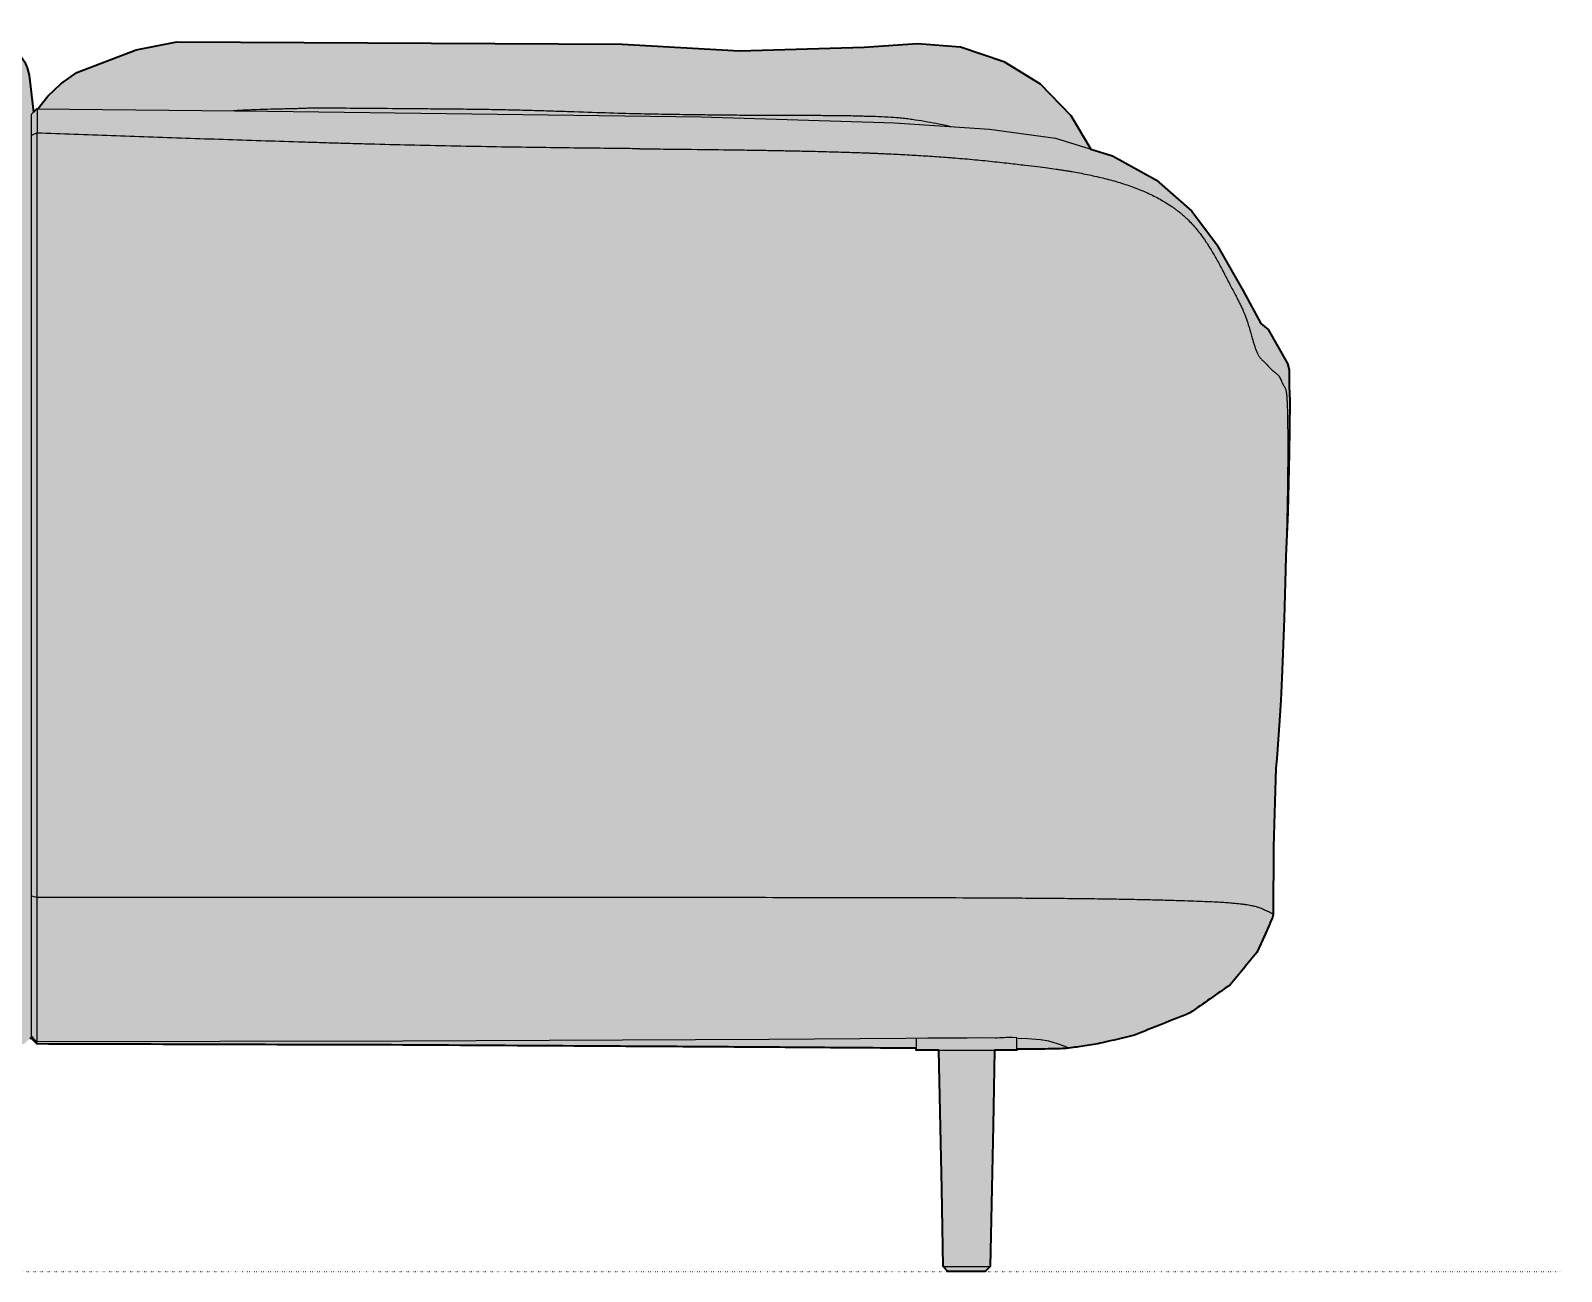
# Model space of a CAD drawing. Header units: millimetres. Extents: x 0 to 5386, y -1444 to 780.
# Drawn here: x 1692 to 2654, y -1408 to -629 of the extents above; entities that cross this region are included whole.
import ezdxf

# ---------------------------------------------------------------- set-up
doc = ezdxf.new("R2010")
doc.units = ezdxf.units.MM
doc.linetypes.add('Dots', pattern=[1, 0, -1])
doc.layers.add('Blocks', color=7, linetype='Continuous')
doc.layers.add('Blocks$Fill', color=7, linetype='Continuous', true_color=0xffffff)
for name, color, linetype, lineweight, true_color in [('Blocks$Inner', 7, 'Continuous', 25, 0x007f00), ('Blocks$Outline', 7, 'Continuous', 35, 0xff3f3f), ('Groud', 7, 'Dots', 25, 0x243775)]:
    doc.layers.add(name, color=color, linetype=linetype, lineweight=lineweight, true_color=true_color)

# ---------------------------------------------------------------- blocks, each defined once
blk = doc.blocks.new('Lune Sofa Back')
at = {"layer": 'Blocks$Fill', "extrusion": (0, 0, -1)}
blk.add_hatch(color=256, dxfattribs=at).paths.add_polyline_path([(295.64, 705.13), (281.97, 700.91), (254.25, 685.49), (232.11, 666.19), (216.74, 645.3), (199.97, 616.06), (188.86, 595.6), (184.15, 591.72), (171.97, 570.41), (171.09, 566.39), (170.93, 556.14), (170.72, 529.41), (171.76, 477.04), (173.08, 449.23), (177.08, 346.11), (179.3, 316.14), (180.9, 266.79), (181.07, 224.32), (181.04, 224.31), (181.02, 224.3), (181, 224.29), (180.99, 224.28), (180.97, 224.27), (180.96, 224.27), (180.95, 224.26), (180.95, 224.26), (180.94, 224.25), (180.93, 224.24), (180.93, 224.24), (180.92, 224.23), (180.91, 224.23), (180.91, 224.22), (180.9, 224.22), (180.9, 224.21), (180.89, 224.21), (180.89, 224.2), (180.89, 224.2), (180.88, 224.2), (180.88, 224.19), (180.88, 224.19), (180.88, 224.19), (180.88, 224.19), (180.87, 224.18), (180.87, 224.18), (180.87, 224.18), (180.87, 224.18), (180.87, 224.17), (180.87, 224.17), (180.87, 224.17), (180.87, 224.17), (180.86, 224.16), (180.86, 224.16), (180.86, 224.16), (180.86, 224.16), (180.86, 224.15), (180.86, 224.15), (180.86, 224.15), (180.86, 224.14), (180.86, 224.14), (180.86, 224.14), (180.86, 224.14), (180.86, 224.13), (180.86, 224.13), (180.86, 224.13), (180.86, 224.13), (180.86, 224.12), (180.86, 224.12), (180.86, 224.12), (180.86, 224.12), (180.86, 224.11), (180.86, 224.11), (180.86, 224.11), (180.86, 224.11), (180.86, 224.1), (180.86, 224.1), (180.86, 224.1), (180.86, 224.09), (180.87, 224.09), (180.87, 224.09), (180.87, 224.09), (180.87, 224.08), (180.87, 224.08), (180.87, 224.08), (180.87, 224.08), (180.87, 224.07), (180.88, 224.07), (180.88, 224.07), (180.88, 224.07), (180.88, 224.06), (180.88, 224.06), (180.89, 224.06), (180.89, 224.06), (180.89, 224.05), (180.9, 224.05), (180.9, 224.04), (180.91, 224.03), (180.91, 224.03), (180.92, 224.02), (180.92, 224.02), (180.93, 224.01), (180.94, 224.01), (180.95, 224), (180.95, 224), (180.96, 223.99), (180.97, 223.99), (181.42, 222.39), (191.24, 200.29), (208.05, 180.08), (233.32, 162.37), (268.23, 148.4), (288.45, 143.53), (299.26, 141.64), (309.41, 140.29), (311.09, 140.07), (315.77, 139.84), (324.54, 139.71), (342, 139.71), (342, 139), (356.12, 139), (358.89, 3.1), (361.89, 0), (361.89, 0), (384.51, 0), (384.51, 0), (384.51, 0), (384.51, 0), (384.52, 0), (385.34, 0), (385.34, 0), (385.34, 0), (385.34, 0), (388.34, 3.1), (391.12, 139), (405.23, 139), (405.23, 140.17), (957.59, 142.87), (957.59, 142.87), (961.09, 146.37), (962.09, 146.37), (965.59, 142.87), (1687.95, 142.87), (1691.45, 146.37), (1692.45, 146.37), (1695.95, 142.87), (1925.79, 142.22), (2248.31, 140.17), (2248.31, 139), (2262.43, 139), (2265.21, 3.1), (2268.21, 0), (2290.82, 0), (2291.45, 0), (2291.6, 0), (2291.64, 0), (2291.65, 0), (2291.65, 0), (2291.65, 0), (2291.65, 0), (2291.65, 0), (2291.65, 0), (2294.65, 3.1), (2297.43, 139), (2311.54, 139), (2311.54, 139.71), (2337.77, 139.84), (2342.45, 140.07), (2343.93, 140.41), (2355.44, 141.82), (2368.45, 144.21), (2401.22, 153.72), (2427.56, 166.6), (2447.93, 182.4), (2462.92, 201.3), (2472.55, 223.97), (2472.57, 223.98), (2472.57, 223.99), (2472.58, 223.99), (2472.59, 224), (2472.6, 224), (2472.61, 224.01), (2472.61, 224.01), (2472.62, 224.02), (2472.63, 224.03), (2472.63, 224.03), (2472.64, 224.04), (2472.64, 224.04), (2472.65, 224.05), (2472.65, 224.05), (2472.65, 224.05), (2472.66, 224.06), (2472.66, 224.06), (2472.66, 224.06), (2472.66, 224.06), (2472.66, 224.07), (2472.67, 224.07), (2472.67, 224.07), (2472.67, 224.08), (2472.67, 224.08), (2472.67, 224.08), (2472.67, 224.08), (2472.67, 224.09), (2472.68, 224.09), (2472.68, 224.09), (2472.68, 224.09), (2472.68, 224.1), (2472.68, 224.1), (2472.68, 224.1), (2472.68, 224.11), (2472.68, 224.11), (2472.68, 224.11), (2472.68, 224.11), (2472.68, 224.12), (2472.68, 224.12), (2472.68, 224.12), (2472.68, 224.13), (2472.68, 224.13), (2472.68, 224.13), (2472.68, 224.13), (2472.68, 224.14), (2472.68, 224.14), (2472.68, 224.14), (2472.68, 224.14), (2472.68, 224.15), (2472.68, 224.15), (2472.68, 224.15), (2472.68, 224.16), (2472.68, 224.16), (2472.68, 224.16), (2472.68, 224.16), (2472.68, 224.17), (2472.68, 224.17), (2472.67, 224.17), (2472.67, 224.17), (2472.67, 224.18), (2472.67, 224.18), (2472.67, 224.18), (2472.67, 224.19), (2472.67, 224.19), (2472.66, 224.19), (2472.66, 224.19), (2472.66, 224.2), (2472.66, 224.2), (2472.65, 224.2), (2472.65, 224.21), (2472.65, 224.21), (2472.65, 224.21), (2472.64, 224.22), (2472.63, 224.22), (2472.63, 224.23), (2472.62, 224.24), (2472.62, 224.24), (2472.61, 224.25), (2472.6, 224.25), (2472.59, 224.26), (2472.59, 224.26), (2472.58, 224.27), (2472.56, 224.28), (2472.54, 224.29), (2472.52, 224.3), (2472.5, 224.31), (2472.48, 224.32), (2472.44, 242.96), (2473.26, 295.19), (2474.71, 322.48), (2477.12, 357.02), (2479.76, 425.24), (2482.83, 530.12), (2482.9, 543.39), (2482.64, 555.42), (2482.46, 561.32), (2471.42, 590.11), (2465.02, 595.04), (2464.06, 596.73), (2443.06, 634.77), (2427.39, 658.99), (2404.92, 681.39), (2377.97, 697.94), (2357.45, 705.46), (2348.19, 722.45), (2330.43, 742.36), (2306.89, 758.42), (2281.49, 768.1), (2244.34, 771.33), (2210.37, 768.65), (2041.45, 772.51), (1928.86, 777.87), (1848.86, 777.66), (1796.92, 774.18), (1758.32, 767.55), (1754.2, 766.5), (1729.17, 757.52), (1710.02, 745.35), (1701.84, 737.43), (1696.5, 730.47), (1695.94, 730.48), (1693.61, 728.15), (1692.65, 742.22), (1691.07, 751.49), (1688.91, 758.38), (1685.75, 763.98), (1681.4, 768.55), (1675.28, 772.24), (1666.74, 774.79), (1655.58, 776.04), (1631.8, 777.96), (1567.98, 779.09), (1003.5, 776.58), (986.24, 774.68), (979.19, 772.63), (973.54, 769.6), (968.9, 765.39), (965.23, 759.69), (963.77, 756.1), (962.49, 751.57), (959.86, 728.22), (957.61, 730.48), (957.15, 730.47), (950.8, 738.42), (942.55, 746.16), (932.49, 753.16), (895.22, 767.55), (869.82, 772.46), (589.92, 770.92), (516.31, 766.85), (437.98, 769.07), (404.56, 771.48), (377.41, 769.3), (350.22, 760.2), (327.5, 746.04), (308.13, 726.23)], flags=0)
at = {"layer": 'Blocks$Inner'}
for p, q in [((-961.09, 147.53), (-961.09, 146.37)), ((-373.33, 146.62), (-384.79, 146.55))]:
    blk.add_line(p, q, dxfattribs=at)
for points in [[(-959.86, 728.22), (-962.49, 751.57), (-963.77, 756.1), (-965.23, 759.69), (-968.9, 765.39), (-973.54, 769.6), (-979.19, 772.63), (-986.24, 774.68), (-1003.5, 776.58), (-1203.78, 779.53), (-1326.72, 778.99), (-1567.98, 779.09), (-1631.8, 777.96), (-1655.58, 776.04), (-1666.74, 774.79), (-1675.28, 772.24), (-1681.4, 768.55), (-1685.75, 763.98), (-1688.91, 758.38), (-1691.07, 751.49), (-1692.65, 742.22), (-1693.61, 728.15)], [(-295.64, 705.13), (-308.13, 726.23), (-327.5, 746.04), (-350.22, 760.2), (-377.41, 769.3), (-404.56, 771.48), (-437.98, 769.07), (-516.31, 766.85), (-589.92, 770.92), (-869.82, 772.46), (-895.22, 767.55), (-932.49, 753.16), (-942.55, 746.16), (-950.8, 738.42), (-957.15, 730.47)], [(-961.09, 726.98), (-957.61, 730.48), (-957.57, 728.47)], [(-957.61, 730.48), (-812.5, 728.91), (-540.34, 725.46), (-418.92, 721.53), (-359.14, 717.53), (-317.83, 711.98), (-281.97, 700.91), (-254.25, 685.49), (-232.11, 666.19), (-216.74, 645.3), (-199.97, 616.06), (-188.86, 595.6), (-184.15, 591.72), (-171.97, 570.41), (-171.09, 566.39), (-170.93, 556.14), (-170.68, 546.87), (-170.72, 529.41), (-170.96, 513.96), (-171.76, 477.04), (-173.08, 449.23)], [(-957.58, 715.17), (-959.34, 714.38), (-961.09, 713.72)], [(-173.05, 450.22), (-173.57, 432.74), (-174.22, 410.17), (-174.96, 388.12), (-175.62, 372.63), (-176.32, 358.93), (-177.08, 346.11), (-177.48, 340.07), (-177.9, 334.07), (-178.35, 328.06), (-178.82, 321.97), (-179.3, 316.14), (-180.9, 266.79), (-181.07, 224.32)], [(-342, 139.71), (-338.25, 139.7), (-324.54, 139.71), (-315.77, 139.84), (-311.09, 140.07), (-309.41, 140.29), (-299.26, 141.64), (-288.45, 143.53), (-268.23, 148.4), (-233.32, 162.37), (-208.05, 180.08), (-191.24, 200.29), (-181.42, 222.39), (-180.97, 223.99)], [(-961.09, 146.37), (-962.09, 146.37)], [(-384.8, 146.55), (-397.94, 146.45), (-411.89, 146.33), (-440.47, 146.11), (-497.9, 145.72), (-727.67, 144.69), (-957.6, 144.21)], [(-405.23, 146.39), (-405.23, 139), (-342, 139), (-342, 146.68), (-342.17, 146.8), (-344.74, 146.95)], [(-355.47, 146.6), (-363.97, 146.64), (-373.33, 146.62)], [(-309.41, 140.29), (-311.77, 141.22), (-316.59, 142.99), (-322.01, 144.65), (-327.1, 145.4), (-335.29, 146.07), (-341.49, 146.35)], [(-957.59, 142.87), (-727.75, 142.22), (-612.86, 141.56), (-555.43, 141.19), (-498.18, 140.82), (-441.29, 140.43), (-405.23, 140.17)], [(-391.12, 139), (-389.19, 51.83), (-388.34, 3.1)], [(-356.12, 139), (-356.88, 91.63), (-358.89, 3.1), (-358.9, 3.1)], [(-385.34, 0), (-388.34, 3.1), (-387.3, 3.1), (-384.64, 3.1), (-380.6, 3.1), (-375.75, 3.1), (-370.65, 3.1), (-365.89, 3.1), (-362.07, 3.1), (-359.64, 3.1), (-358.89, 3.1), (-361.89, 0)]]:
    blk.add_lwpolyline(points, dxfattribs=at)
for points, knots in [([(-383.61, 719.17), (-384.5, 719.39), (-385.47, 719.61), (-386.53, 719.84), (-387.94, 720.14), (-391.59, 720.89), (-398.17, 722.13), (-404.59, 723.19), (-409.72, 723.93), (-413.45, 724.39), (-417.17, 724.76), (-422.31, 725.13), (-428.87, 725.44), (-435.44, 725.62), (-440.55, 725.74), (-444.32, 725.85), (-447.83, 725.95), (-452.1, 726.03), (-457.12, 726.07), (-462.61, 726.09), (-467.82, 726.12), (-472.31, 726.16), (-477.38, 726.2), (-484.69, 726.23), (-494.75, 726.24), (-507.76, 726.25), (-521.33, 726.34), (-534.59, 726.48), (-548.08, 726.64), (-562.88, 726.88), (-579.91, 727.19), (-600.18, 727.75), (-618.97, 728.4), (-634.62, 728.91), (-646.55, 729.27), (-656.54, 729.54), (-664.52, 729.72), (-670.41, 729.83), (-676.47, 729.92), (-685.02, 730.04), (-696.29, 730.16), (-710.29, 730.28), (-728.94, 730.43), (-750.96, 730.6), (-771.4, 730.81), (-781.87, 730.91), (-785.58, 730.85), (-787.53, 730.75), (-788.98, 730.66), (-790.59, 730.58), (-792.36, 730.52), (-794.03, 730.48), (-795.92, 730.43), (-798.51, 730.37), (-801.94, 730.29), (-806.25, 730.19), (-812.16, 730.05), (-818.16, 729.87), (-823.96, 729.65), (-828, 729.46), (-830.57, 729.34), (-831.79, 729.27), (-832.62, 729.23), (-833.43, 729.19), (-834.24, 729.15)], [0.148065, 0.148065, 0.148065, 0.148065, 0.1587722, 0.1587722, 0.1587722, 0.1730769, 0.1923077, 0.2115385, 0.2211538, 0.2307692, 0.2403846, 0.25, 0.2692308, 0.2884615, 0.2980769, 0.3076923, 0.3173077, 0.3269231, 0.3461538, 0.3653846, 0.375, 0.3846154, 0.3942308, 0.4038462, 0.4230769, 0.4423077, 0.4615385, 0.4807692, 0.5, 0.5192308, 0.5384615, 0.5576923, 0.5769231, 0.5865385, 0.5961538, 0.6057692, 0.6105769, 0.6153846, 0.6201923, 0.625, 0.6346154, 0.6442308, 0.6538462, 0.6730769, 0.6923077, 0.7115385, 0.7307692, 0.7403846, 0.75, 0.7596154, 0.7644231, 0.7692308, 0.7740385, 0.7788462, 0.7884615, 0.7980769, 0.8076923, 0.8269231, 0.8365385, 0.8461538, 0.8551052, 0.8551052, 0.8551052, 0.8611202, 0.8611202, 0.8611202, 0.8611202]), ([(-961.09, 713.72), (-961.09, 714.9), (-961.09, 717.12), (-961.09, 719.98), (-961.09, 721.99), (-961.09, 723.37), (-961.09, 725.17), (-961.09, 726.59), (-961.09, 726.96), (-961.09, 726.98)], [4.1601153, 4.1601153, 4.1601153, 4.1601153, 4.2315438, 4.3029724, 4.374401, 4.4101153, 4.4458296, 4.5886867, 4.6742061, 4.6742061, 4.6742061, 4.6742061]), ([(-961.09, 235.66), (-961.09, 243.61), (-961.09, 259.52), (-961.09, 283.4), (-961.09, 303.29), (-961.09, 319.22), (-961.09, 331.2), (-961.09, 343.19), (-961.09, 359.21), (-961.09, 379.26), (-961.09, 403.43), (-961.09, 435.71), (-961.09, 468.03), (-961.09, 500.31), (-961.09, 524.5), (-961.09, 544.65), (-961.09, 560.75), (-961.09, 572.79), (-961.09, 584.83), (-961.09, 596.87), (-961.09, 608.87), (-961.09, 624.78), (-961.09, 644.58), (-961.09, 675.88), (-961.09, 698.71), (-961.09, 713.72)], [3.1601154, 3.1601154, 3.1601154, 3.1601154, 3.2101153, 3.2601153, 3.3101153, 3.3351153, 3.3601153, 3.3851153, 3.4101153, 3.4601153, 3.5101153, 3.5601153, 3.6601153, 3.7101153, 3.7601153, 3.8101153, 3.8351153, 3.8601153, 3.8851153, 3.9101153, 3.9351153, 3.9601153, 4.0101153, 4.0601153, 4.1601153, 4.1601153, 4.1601153, 4.1601153]), ([(-579.08, 705.31), (-582.12, 705.34), (-588.39, 705.41), (-601.85, 705.56), (-620.13, 705.77), (-643.85, 706.08), (-668.8, 706.45), (-694.44, 706.91), (-720.22, 707.46), (-741.35, 707.99), (-757.8, 708.44), (-769.78, 708.79), (-781.56, 709.15), (-797.32, 709.64), (-816.97, 710.27), (-840.51, 711.04), (-871.84, 712.09), (-910.9, 713.43), (-942.04, 714.58), (-957.58, 715.17)], [-0.06451443, -0.06451443, -0.06451443, -0.06451443, -0.0625, -0.06048387, -0.05645161, -0.05241935, -0.0483871, -0.04435484, -0.04032258, -0.03629032, -0.03427419, -0.03225806, -0.03024194, -0.02822581, -0.02419355, -0.02016129, -0.01612903, -0.00806452, 0, 0, 0, 0]), ([(-579.08, 705.31), (-576.04, 705.28), (-570.17, 705.22), (-559.05, 705.1), (-541.19, 704.9), (-523.93, 704.69), (-508.88, 704.47), (-498.47, 704.31), (-490.3, 704.16), (-483.98, 704.04), (-479.26, 703.94), (-474.75, 703.84), (-469.26, 703.71), (-463.16, 703.56), (-456.81, 703.38), (-451.15, 703.22), (-445.91, 703.05), (-440.81, 702.87), (-436.45, 702.71), (-432.76, 702.57), (-429.84, 702.44), (-426.85, 702.32), (-422.93, 702.14), (-418.09, 701.91), (-412.35, 701.62), (-404.76, 701.19), (-397.22, 700.73), (-389.58, 700.2), (-383.83, 699.77), (-377.85, 699.29), (-369.52, 698.57), (-358.89, 697.53), (-346.83, 696.21), (-336.59, 694.98), (-328.91, 694.04), (-322.75, 693.27), (-318.29, 692.67), (-314.75, 692.16), (-311.97, 691.74), (-309.18, 691.28), (-305.67, 690.68), (-301.49, 689.89), (-296.67, 688.91), (-291.81, 687.84), (-286.9, 686.67), (-280.48, 684.98), (-272.72, 682.63), (-265.44, 679.94), (-259.89, 677.55), (-255.89, 675.64), (-252.02, 673.59), (-248.28, 671.39), (-245.34, 669.46), (-243.11, 667.88), (-241.48, 666.67), (-240, 665.5), (-238.23, 664.04), (-236.2, 662.25), (-233.66, 659.81), (-231.12, 657.09), (-228.78, 654.33), (-226.39, 651.29), (-223.29, 646.97), (-220.18, 642.07), (-217.73, 637.88), (-215.93, 634.67), (-214.08, 631.26), (-211.49, 626.34), (-208.9, 621.27), (-206.45, 616.56), (-204.73, 613.33), (-203.18, 610.37), (-201.83, 607.72), (-200.65, 605.27), (-199.22, 602.07), (-197.72, 598.18), (-196.51, 594.38), (-195.68, 591.57), (-195.1, 589.56), (-194.6, 587.8), (-194.06, 585.87), (-193.62, 584.33), (-193.19, 582.88), (-192.85, 581.79), (-192.54, 580.82), (-192.26, 580), (-192.04, 579.36), (-191.8, 578.74), (-191.5, 578), (-191.14, 577.15), (-190.69, 576.24), (-190.06, 575.11), (-189.35, 574.06), (-188.49, 573.08), (-187.76, 572.36), (-186.96, 571.63), (-185.87, 570.54), (-184.75, 569.34), (-183.62, 568.1), (-182.77, 567.22), (-182.08, 566.55), (-181.53, 566.05), (-181.12, 565.69), (-180.71, 565.34), (-180.15, 564.88), (-179.43, 564.34), (-178.59, 563.67), (-177.79, 562.88), (-177.06, 561.85), (-176.41, 560.59), (-175.93, 559.55), (-175.59, 558.8), (-175.35, 558.28), (-175.13, 557.81), (-174.84, 557.22), (-174.49, 556.61), (-174.1, 556.09), (-173.62, 555.42), (-173.22, 554.43), (-172.91, 552.96), (-172.73, 551.68), (-172.6, 550.43), (-172.51, 549.43), (-172.46, 548.67), (-172.42, 548.12), (-172.4, 547.68), (-172.37, 547.23), (-172.34, 546.74), (-172.32, 546.2), (-172.29, 545.69), (-172.27, 545.09), (-172.23, 544.26), (-172.19, 543.11), (-172.15, 541.6), (-172.09, 539.41), (-172.03, 536.41), (-171.97, 532.62), (-171.93, 528.72), (-171.89, 523.21), (-171.88, 515.81), (-171.92, 507.71), (-171.98, 500.95), (-172.03, 495.78), (-172.1, 490.62), (-172.18, 485.46), (-172.26, 481.04), (-172.34, 477.39), (-172.4, 474.52), (-172.46, 471.76), (-172.54, 468.37), (-172.64, 464.22), (-172.78, 459.3), (-172.92, 454.36), (-173.01, 451.42), (-173.06, 449.85)], [0.0645161, 0.0645161, 0.0645161, 0.0645161, 0.0665323, 0.0685484, 0.0725806, 0.0806452, 0.0846774, 0.0887097, 0.0927419, 0.0947581, 0.0967742, 0.0987903, 0.1008065, 0.1048387, 0.108871, 0.1129032, 0.1169355, 0.1209677, 0.125, 0.1270161, 0.1290323, 0.1310484, 0.1330645, 0.1370968, 0.141129, 0.1451613, 0.1532258, 0.1572581, 0.1612903, 0.1653226, 0.1693548, 0.1774194, 0.1854839, 0.1935484, 0.2016129, 0.2096774, 0.2177419, 0.2217742, 0.2258065, 0.2298387, 0.233871, 0.2419355, 0.25, 0.2580645, 0.266129, 0.2741935, 0.2903226, 0.3064516, 0.3145161, 0.3225806, 0.3306452, 0.3387097, 0.3467742, 0.3508065, 0.3548387, 0.358871, 0.3629032, 0.3709677, 0.3790323, 0.3870968, 0.391129, 0.3951613, 0.4032258, 0.4112903, 0.4153226, 0.4193548, 0.4233871, 0.4274194, 0.4354839, 0.4395161, 0.4435484, 0.4475806, 0.4516129, 0.4556452, 0.4596774, 0.4677419, 0.4758065, 0.4798387, 0.483871, 0.4879032, 0.4919355, 0.5, 0.5040323, 0.5080645, 0.5120968, 0.5141129, 0.516129, 0.5181452, 0.5201613, 0.5241935, 0.5282258, 0.5322581, 0.5403226, 0.5443548, 0.5483871, 0.5524194, 0.5564516, 0.5645161, 0.5685484, 0.5725806, 0.5766129, 0.578629, 0.5806452, 0.5826613, 0.5846774, 0.5887097, 0.5927419, 0.5967742, 0.6008065, 0.6048387, 0.608871, 0.6108871, 0.6129032, 0.6149194, 0.6169355, 0.6209677, 0.625, 0.6290323, 0.6370968, 0.641129, 0.6451613, 0.6491935, 0.6532258, 0.6572581, 0.6612903, 0.6653226, 0.6693548, 0.6733871, 0.6754032, 0.6774194, 0.6794355, 0.6814516, 0.6854839, 0.6895161, 0.6935484, 0.7016129, 0.7096774, 0.7177419, 0.7258065, 0.7419355, 0.7580645, 0.766129, 0.7741935, 0.7822581, 0.7903226, 0.7983871, 0.8024194, 0.8064516, 0.8104839, 0.8145161, 0.8225806, 0.8306452, 0.8346774, 0.8387097, 0.8387097, 0.8387097, 0.8387097]), ([(-957.65, 597.63), (-957.65, 584.24), (-957.64, 557.33), (-957.62, 516.83), (-957.63, 476.36), (-957.63, 435.82), (-957.66, 395.27), (-957.66, 354.9), (-957.64, 314.8), (-957.66, 274.74), (-957.58, 248.21), (-957.64, 234.87)], [0.2500301, 0.2500301, 0.2500301, 0.2500301, 0.3333333, 0.4166667, 0.5, 0.5833333, 0.6666667, 0.75, 0.8333333, 0.9166667, 0.9999999, 0.9999999, 0.9999999, 0.9999999]), ([(-961.09, 147.71), (-961.09, 148.25), (-961.09, 149.97), (-961.09, 154.34), (-961.09, 159.7), (-961.09, 165.19), (-961.09, 169.16), (-961.09, 172.72), (-961.09, 176.49), (-961.09, 180.65), (-961.09, 185.24), (-961.09, 188.87), (-961.09, 192.72), (-961.09, 196.75), (-961.09, 201.01), (-961.09, 206.98), (-961.09, 214.87), (-961.09, 224.88), (-961.09, 232), (-961.09, 235.66)], [2.160115, 2.160115, 2.160115, 2.160115, 2.285115, 2.410115, 2.535115, 2.597615, 2.660115, 2.691365, 2.722615, 2.785115, 2.816365, 2.847615, 2.878865, 2.910115, 2.941365, 2.972615, 3.035115, 3.097615, 3.160115, 3.160115, 3.160115, 3.160115]), ([(-957.64, 234.87), (-958.22, 235), (-959.37, 235.27), (-960.52, 235.53), (-961.09, 235.66)], [13.9930391, 13.9930391, 13.9930391, 13.9930391, 14.4929089, 14.9929089, 14.9929089, 14.9929089, 14.9929089]), ([(-181.07, 224.32), (-182.23, 225.13), (-183.12, 225.54), (-184.5, 226.12), (-185.81, 226.76), (-187.08, 227.33), (-188.44, 227.94), (-190.05, 228.54), (-192.04, 229.17), (-194.23, 229.61), (-196.4, 230.05), (-198.31, 230.37), (-200.17, 230.6), (-201.84, 230.79), (-203.22, 230.92), (-204.7, 231.07), (-206.31, 231.23), (-208.06, 231.39), (-209.98, 231.53), (-212.07, 231.66), (-215.1, 231.86), (-219.4, 232.08), (-225.47, 232.34), (-232.53, 232.58), (-240.72, 232.86), (-250.07, 233.14), (-260.76, 233.4), (-272.68, 233.68), (-285.95, 233.87), (-298, 234.05), (-308.12, 234.15), (-316.02, 234.21), (-324.13, 234.27), (-335.16, 234.37), (-349.39, 234.44), (-372.89, 234.57), (-403.06, 234.68), (-439.83, 234.76), (-476.77, 234.72), (-513.76, 234.87), (-550.76, 234.85), (-587.71, 234.87), (-624.73, 234.86), (-661.72, 234.85), (-698.73, 234.87), (-735.71, 234.79), (-772.69, 234.93), (-809.68, 234.87), (-846.68, 234.9), (-883.67, 234.91), (-920.65, 234.83), (-945.29, 234.87), (-957.64, 234.87)], [13.0216112, 13.0216112, 13.0216112, 13.0216112, 13.0501827, 13.0787541, 13.1073255, 13.135897, 13.1644684, 13.1930398, 13.2216112, 13.2501827, 13.2644684, 13.2787541, 13.2930398, 13.3001827, 13.3073255, 13.3144684, 13.3216112, 13.3287541, 13.335897, 13.3430398, 13.3501827, 13.3644684, 13.3787541, 13.3930398, 13.4073255, 13.4216112, 13.435897, 13.4501827, 13.4644684, 13.4787541, 13.485897, 13.4930398, 13.5001827, 13.5073255, 13.5216112, 13.535897, 13.5644684, 13.5930398, 13.6216112, 13.6501827, 13.6787541, 13.7073255, 13.735897, 13.7644684, 13.7930398, 13.8216112, 13.8501827, 13.8787541, 13.9073255, 13.935897, 13.9644684, 13.9930391, 13.9930391, 13.9930391, 13.9930391]), ([(-957.64, 234.87), (-957.64, 228.89), (-957.64, 217.43), (-957.63, 201.68), (-957.63, 187.97), (-957.62, 176.44), (-957.62, 167.01), (-957.62, 159.45), (-957.61, 153.56), (-957.61, 149.1), (-957.6, 145.95), (-957.6, 144.66), (-957.6, 144.21)], [0.9999999, 0.9999999, 0.9999999, 0.9999999, 1.0999988, 1.1999988, 1.2999988, 1.3999988, 1.4999988, 1.5999988, 1.6999988, 1.7999988, 1.8999988, 1.9998802, 1.9998802, 1.9998802, 1.9998802]), ([(-961.09, 147.71), (-960.51, 147.12), (-959.35, 145.96), (-958.18, 144.79), (-957.6, 144.21)], [0, 0, 0, 0, 0.5, 0.9993436, 0.9993436, 0.9993436, 0.9993436]), ([(-961.09, 146.37), (-961.09, 146.58), (-961.09, 147.04), (-961.09, 147.47), (-961.09, 147.71)], [1.160115, 1.160115, 1.160115, 1.160115, 1.60456, 2.160115, 2.160115, 2.160115, 2.160115])]:
    blk.add_open_spline(points, degree=3, knots=knots, dxfattribs=at)
for points in [[(-957.57, 728.47), (-957.57, 727.68), (-957.57, 726.59), (-957.56, 725.37)], [(-957.56, 725.35), (-957.56, 724.08), (-957.56, 722.67), (-957.57, 720.87)], [(-957.58, 715.17), (-957.59, 702.55), (-957.6, 689.82), (-957.62, 676.9)], [(-957.57, 720.84), (-957.57, 719.14), (-957.57, 717.24), (-957.58, 715.17)], [(-383.37, 699.74), (-382.83, 699.68), (-382.3, 699.62), (-381.77, 699.56)], [(-957.62, 676.85), (-957.63, 663.94), (-957.64, 650.83), (-957.65, 637.61)], [(-957.65, 637.58), (-957.65, 624.36), (-957.65, 611.03), (-957.65, 597.65)], [(-180.97, 223.99), (-180.79, 224.1), (-180.83, 224.21), (-181.07, 224.32)], [(-957.59, 142.87), (-958.18, 143.45), (-959.34, 144.62), (-960.51, 145.78), (-961.09, 146.37)], [(-354.36, 146.6), (-354.66, 146.6), (-354.97, 146.6), (-355.47, 146.6)], [(-344.74, 146.95), (-345.8, 146.94), (-348.54, 146.88), (-352.29, 146.71), (-354.36, 146.6)], [(-957.6, 144.21), (-957.59, 144.16), (-957.59, 144.07), (-957.58, 143.92), (-957.58, 143.77), (-957.57, 143.63), (-957.58, 143.48), (-957.58, 143.33), (-957.58, 143.18), (-957.59, 143.03), (-957.59, 142.92), (-957.59, 142.87)]]:
    blk.add_open_spline(points, degree=3, dxfattribs=at)
for points, weights, knots in [([(-384.52, 0), (-385.34, 0), (-385.34, 0), (-385.34, 0), (-384.66, 0)], [0.89015899584, 0.926770647942, 1, 0.933344673602, 0.897027588254], [-6.6759168, -6.6759168, -6.6759168, -6.2831853, -6.2831853, -5.9257105, -5.9257105, -5.9257105]), ([(-384.66, 0), (-385.34, 0), (-385.34, 0), (-385.34, 0), (-384.51, 0)], [0.897070013418, 0.933383597066, 1, 0.926770648084, 0.890158995982], [-5.9257105, -5.9257105, -5.9257105, -5.568345, -5.568345, -5.1755042, -5.1755042, -5.1755042]), ([(-384.51, 0), (-381.58, 0), (-373.62, 0), (-361.89, 0), (-361.89, 0), (-361.89, 0), (-362.72, 0)], [0.890158995901, 0.780336133184, 1, 0.707106781187, 1, 0.926770648064, 0.890158995962], [-5.175504, -5.175504, -5.175504, -3.997439, -3.997439, -2.426643, -2.426643, -2.033912, -2.033912, -2.033912])]:
    blk.add_rational_spline(points, weights, degree=2, knots=knots, dxfattribs=at)
at = {"layer": 'Blocks$Outline'}
for points in [[(-1693.61, 728.15), (-1692.65, 742.22), (-1691.07, 751.49), (-1688.91, 758.38), (-1685.75, 763.98), (-1681.4, 768.55), (-1675.28, 772.24), (-1666.74, 774.79), (-1655.58, 776.04), (-1631.8, 777.96), (-1567.98, 779.09), (-1326.72, 778.99), (-1203.78, 779.53), (-1003.5, 776.58), (-986.24, 774.68), (-979.19, 772.63), (-973.54, 769.6), (-968.9, 765.39), (-965.23, 759.69), (-963.77, 756.1), (-962.49, 751.57), (-959.86, 728.22)], [(-957.15, 730.47), (-950.8, 738.42), (-942.55, 746.16), (-932.49, 753.16), (-895.22, 767.55), (-869.82, 772.46), (-589.92, 770.92), (-516.31, 766.85), (-437.98, 769.07), (-404.56, 771.48), (-377.41, 769.3), (-350.22, 760.2), (-327.5, 746.04), (-308.13, 726.23), (-295.64, 705.13)], [(-957.61, 730.48), (-957.15, 730.47)], [(-295.64, 705.13), (-281.97, 700.91), (-254.25, 685.49), (-232.11, 666.19), (-216.74, 645.3), (-199.97, 616.06), (-188.86, 595.6), (-184.15, 591.72), (-171.97, 570.41), (-171.09, 566.39), (-170.93, 556.14), (-170.68, 546.87), (-170.72, 529.41), (-170.96, 513.96), (-171.76, 477.04), (-173.08, 449.23)], [(-173.08, 449.23), (-173.57, 432.74), (-174.22, 410.17), (-174.96, 388.12), (-175.62, 372.63), (-176.32, 358.93), (-177.08, 346.11), (-177.48, 340.07), (-177.9, 334.07), (-178.35, 328.06), (-178.82, 321.97), (-179.3, 316.14), (-180.9, 266.79), (-181.07, 224.32)], [(-961.09, 146.37), (-962.09, 146.37)], [(-391.12, 139), (-405.23, 139), (-405.23, 140.17)], [(-388.34, 3.1), (-389.19, 51.83), (-391.12, 139)], [(-356.12, 139), (-356.88, 91.63), (-358.89, 3.1)], [(-342, 139.71), (-342, 139), (-356.12, 139)], [(-385.34, 0), (-388.34, 3.1)], [(-358.89, 3.1), (-361.89, 0)]]:
    blk.add_lwpolyline(points, dxfattribs=at)
blk.add_open_spline([(-959.86, 728.22), (-959.11, 728.97), (-958.36, 729.72), (-957.61, 730.48)], degree=3, dxfattribs=at)
for points, knots in [([(-181.07, 224.32), (-180.83, 224.21), (-180.79, 224.1), (-180.97, 223.99), (-181.12, 223.46), (-181.27, 222.92), (-181.42, 222.39), (-184.69, 215.02), (-187.96, 207.66), (-191.24, 200.29), (-196.84, 193.55), (-202.44, 186.82), (-208.05, 180.08), (-216.47, 174.18), (-224.89, 168.28), (-233.32, 162.37), (-244.95, 157.72), (-256.59, 153.06), (-268.23, 148.4), (-274.97, 146.78), (-281.71, 145.16), (-288.45, 143.53), (-292.05, 142.9), (-295.66, 142.27), (-299.26, 141.64), (-302.64, 141.19), (-306.03, 140.74), (-309.41, 140.29), (-309.97, 140.22), (-310.53, 140.15), (-311.09, 140.07), (-312.65, 140), (-314.21, 139.92), (-315.77, 139.84), (-318.69, 139.79), (-321.61, 139.75), (-324.54, 139.71), (-329.11, 139.7), (-333.68, 139.7), (-338.25, 139.7), (-339.5, 139.7), (-340.75, 139.7), (-342, 139.71)], [-13.021611, -13.021611, -13.021611, -13.021611, -13, -13, -13, -12, -12, -12, -11, -11, -11, -10, -10, -10, -9, -9, -9, -8, -8, -8, -7, -7, -7, -6, -6, -6, -5, -5, -5, -4, -4, -4, -3, -3, -3, -2, -2, -2, -1, -1, -1, 0, 0, 0, 0]), ([(-957.59, 142.87), (-958.18, 143.45), (-959.34, 144.62), (-960.51, 145.78), (-961.09, 146.37)], [0.0003524, 0.0003524, 0.0003524, 0.0003524, 0.5, 1, 1, 1, 1]), ([(-405.23, 140.17), (-417.25, 140.25), (-429.27, 140.34), (-441.29, 140.43), (-460.25, 140.56), (-479.22, 140.69), (-498.18, 140.82), (-517.26, 140.94), (-536.35, 141.07), (-555.43, 141.19), (-574.57, 141.31), (-593.71, 141.43), (-612.86, 141.56), (-651.15, 141.78), (-689.45, 142), (-727.75, 142.22), (-804.36, 142.44), (-880.98, 142.65), (-957.59, 142.87), (-957.59, 142.87), (-957.59, 142.87), (-957.59, 142.87)], [-65.66893, -65.66893, -65.66893, -65.66893, -64.66893, -64.66893, -64.66893, -63.66893, -63.66893, -63.66893, -62.66893, -62.66893, -62.66893, -61.66893, -61.66893, -61.66893, -60.66893, -60.66893, -60.66893, -59.66893, -59.66893, -59.66893, -59.666302, -59.666302, -59.666302, -59.666302])]:
    blk.add_open_spline(points, degree=3, knots=knots, dxfattribs=at)
for points, weights, knots in [([(-384.52, 0), (-385.34, 0), (-385.34, 0), (-385.34, 0), (-385.34, 0)], [0.89015899584, 0.926770647942, 1, 0.996544968174, 0.993171448954], [-6.6759168, -6.6759168, -6.6759168, -6.2831853, -6.2831853, -6.2646559, -6.2646559, -6.2646559]), ([(-361.89, 0), (-361.89, 0), (-373.62, 0), (-381.58, 0), (-384.51, 0), (-384.51, 0), (-384.52, 0)], [0.999952707055, 0.707073340025, 0.999952707055, 0.78029922879, 0.890116897661, 0.890152036323, 0.890187208717], [2.426643, 2.426643, 2.426643, 3.997439, 3.997439, 5.175504, 5.175504, 5.175881, 5.175881, 5.175881])]:
    blk.add_rational_spline(points, weights, degree=2, knots=knots, dxfattribs=at)

msp = doc.modelspace()

# ---------------------------------------------------------------- linework, layer by layer
at = {"layer": 'Groud'}
msp.add_lwpolyline([(0, -1408.16), (2653.54, -1408.16)], dxfattribs=at)

# ---------------------------------------------------------------- block references
at = {"layer": 'Blocks'}
msp.add_blockref('Lune Sofa Back', (2653.54, -1408.16), dxfattribs=at)

doc.saveas('drawing.dxf')
